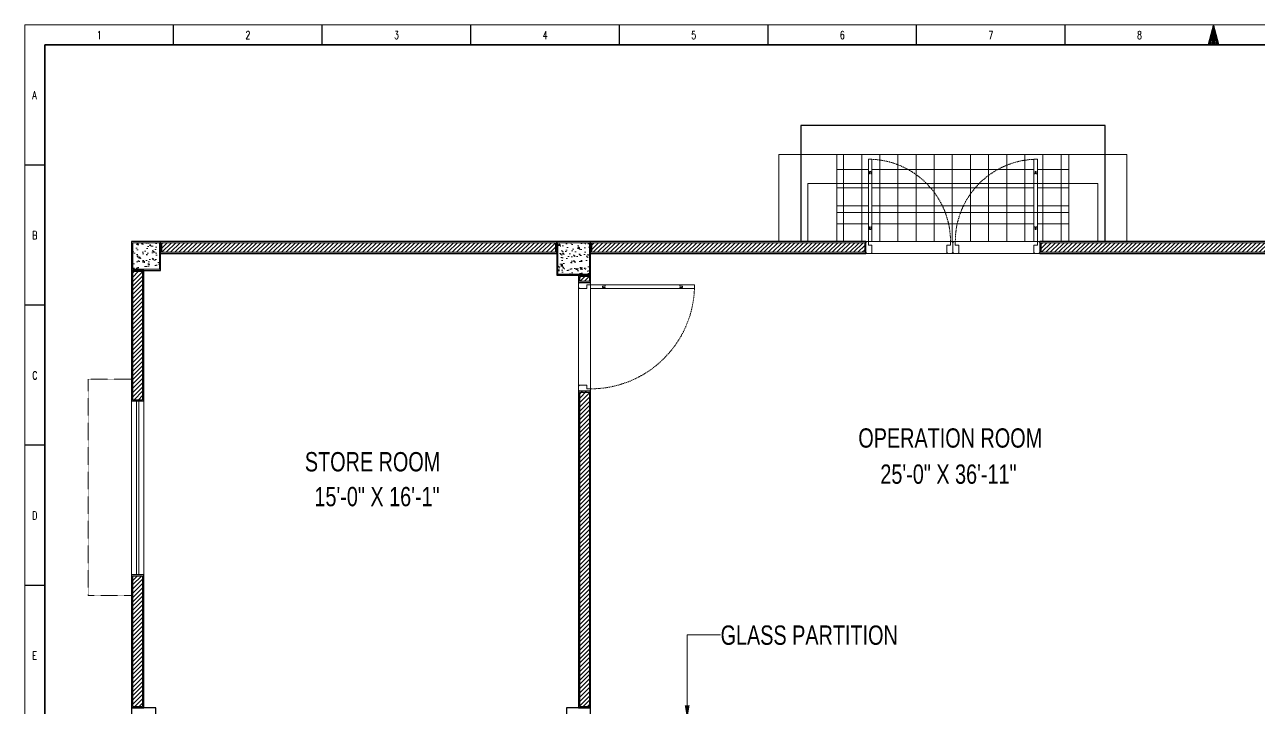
# Model space of a CAD drawing. Header units: inches. Extents: x -1976 to 101187, y -1884 to 17757.
# Drawn here: x 32894 to 45876, y 8605 to 15793 of the extents above; entities that cross this region are included whole.
import ezdxf
from ezdxf.enums import TextEntityAlignment as Align

# ---------------------------------------------------------------- set-up
doc = ezdxf.new("R2010")
doc.units = ezdxf.units.IN
doc.header["$MEASUREMENT"] = 0
doc.linetypes.add('DASH', pattern=[0.35, 0.25, -0.1])
doc.linetypes.add('DASHED', pattern=[0.75, 0.5, -0.25])
doc.layers.get('Defpoints').update_dxf_attribs({"lineweight": 0})
for name, color, linetype in [('COLLUM', 1, 'Continuous'), ('Plant Layout', 7, 'Continuous'), ('wall 05', 252, 'Continuous')]:
    doc.layers.add(name, color=color, linetype=linetype)
for name, color, linetype, lineweight in [('DOOR', 115, 'Continuous', 15), ('Glass', 5, 'Continuous', 9), ('HACTH', 8, 'Continuous', 9), ('MARKER', 171, 'Continuous', 15), ('Plaster Line', 252, 'Continuous', 15), ('railing', 232, 'Continuous', 15), ('Stair', 86, 'Continuous', 18), ('Sunshed', 5, 'Continuous', 15), ('Text', 252, 'Continuous', 15), ('WINDOW', 140, 'Continuous', 9)]:
    doc.layers.add(name, color=color, linetype=linetype, lineweight=lineweight)
doc.styles.add('Swiss721', font='swisscl.ttf')
doc.styles.add('TEG BORDER', font='txt_qlt.shx', dxfattribs={"width": 0.7, "bigfont": 'hztxt.shx'})
pattern_1 = [(90, (-3210710.97, -4347799.54), (-190.5, 3e-14), []), (180, (-3210710.97, -4347799.54), (-3e-14, -190.5), [])]
pattern_2 = [(50, (-10391746.53, -6143963.8), (136.6380648, -11.9542817), [14.2875, -157.1625]), (355, (-10391746.53, -6143963.8), (-26.432129, 143.2926015), [11.43, -125.73]), (100.4514, (-10391735.14, -6143964.79), (110.2060372, 131.3382328), [12.1425062, -133.5675723]), (46.1842, (-10391746.53, -6143925.7), (203.3094198, -31.5313722), [21.43125, -235.74375]), (96.6356, (-10391729.58, -6143928.32), (178.0532454, 185.5694544), [18.21376, -200.3513265]), (351.1842, (-10391746.53, -6143925.7), (178.0531005, 185.5695935), [17.145, -188.595]), (21, (-10391727.48, -6143935.22), (113.7107934, -76.6988987), [14.2875, -157.1625]), (326, (-10391727.48, -6143935.22), (46.3515707, 138.1410836), [11.43, -125.73]), (71.4514, (-10391718, -6143941.61), (160.0624107, 61.4420596), [12.1425062, -133.5675723]), (37.5, (-10391746.526, -6143963.797), (2.31645244, 63.41627915), [0, -124.206, 0, -127.635, 0, -126.20625]), (7.5, (-10391746.526, -6143963.8), (50.1147469, 75.1354311), [0, -72.771, 0, -121.3485, 0, -48.10125]), (327.5, (-10391789.01, -6143963.797), (101.6931741, -4.29670307), [0, -47.625, 0, -148.59, 0, -197.1675]), (317.5, (-10391808.06, -6143963.8), (111.09696526, 19.06999913), [0, -61.9125, 0, -98.679, 0, -140.0175])]
pattern_3 = [(45, (-10391746.526, -6143963.797), (-22.4506403, 22.4506403), [])]

# ---------------------------------------------------------------- blocks, each defined once
blk = doc.blocks.new('A$C4A7E7E9F')
at = {"layer": 'Defpoints'}
for points in [[(0, 5), (0.25, 5), (0.25, 4.75), (0, 4.75)], [(0, 0.25), (0.25, 0.25), (0.25, 0), (0, 0)], [(44.75, 5), (45, 5), (45, 4.75), (44.75, 4.75)], [(44.75, 0.25), (45, 0.25), (45, 0), (44.75, 0)]]:
    blk.add_lwpolyline(points, close=True, dxfattribs=at)
at = {"layer": 'DOOR'}
for points in [[(1.75, 10), (2, 10), (2, 11), (2.5, 11), (2.5, 5), (1, 5), (1, 11), (1.5, 11), (1.5, 10), (1.75, 10), (1.5, 10), (1.5, 11), (1, 11), (1, 42), (1.5, 42), (1.5, 43), (2, 43), (2, 42), (2.5, 42), (2.5, 11), (2.5, 48), (1, 48), (1, 42)], [(1, 5), (1, 3.5), (2.5, 3.5), (2.5, 0.25), (2.25, 0.25), (2.25, 0), (0.25, 0), (0.25, 0.25), (0, 0.25), (0, 4.75), (0.25, 4.75), (0.25, 5), (1, 5)], [(44, 5), (44, 3.5), (42.5, 3.5), (42.5, 0.25), (42.75, 0.25), (42.75, 0), (44.75, 0), (44.75, 0.25), (45, 0.25), (45, 4.75), (44.75, 4.75), (44.75, 5), (44, 5)]]:
    blk.add_lwpolyline(points, dxfattribs=at)
at = {"layer": 'DOOR', "linetype": 'DASHED', "lineweight": 0}
blk.add_arc((0.95, 4.98), 43.05, 0.0251, 87.941, dxfattribs=at)
at = {"layer": 'HACTH', "lineweight": 0, "ltscale": 10}
for p, q in [((1.5, 5), (44, 5)), ((2.25, 0), (42.75, 0))]:
    blk.add_line(p, q, dxfattribs=at)
blk = doc.blocks.new('A$C20C675F6')
at = {"layer": 'Defpoints'}
for points in [[(0.25, 72), (0.25, 71.75), (0, 71.75), (0, 72)], [(5, 72), (5, 71.75), (4.75, 71.75), (4.75, 72)], [(0.25, 36), (0.25, 36.25), (0, 36.25), (0, 36)], [(0.25, 36), (0.25, 35.75), (0, 35.75), (0, 36)], [(5, 36), (5, 36.25), (4.75, 36.25), (4.75, 36)], [(5, 36), (5, 35.75), (4.75, 35.75), (4.75, 36)], [(0.25, 0), (0.25, 0.25), (0, 0.25), (0, 0)], [(5, 0), (5, 0.25), (4.75, 0.25), (4.75, 0)]]:
    blk.add_lwpolyline(points, close=True, dxfattribs=at)
at = {"layer": 'DOOR'}
for points in [[(5, 71), (3.5, 71), (3.5, 69.5), (0.25, 69.5), (0.25, 69.75), (0, 69.75), (0, 71.75), (0.25, 71.75), (0.25, 72), (4.75, 72), (4.75, 71.75), (5, 71.75), (5, 71)], [(10, 70.25), (10, 70), (11, 70), (11, 69.5), (5, 69.5), (5, 71), (11, 71), (11, 70.5), (10, 70.5), (10, 70.25), (10, 70.5), (11, 70.5), (11, 71), (33, 71), (33, 70.5), (34, 70.5), (34, 70), (33, 70), (33, 69.5), (11, 69.5), (39, 69.5), (39, 71), (33, 71)], [(5, 37), (3.5, 37), (3.5, 38.5), (0.25, 38.5), (0.25, 38.25), (0, 38.25), (0, 36.25), (0.25, 36.25), (0.25, 36), (4.75, 36), (4.75, 36.25), (5, 36.25), (5, 37)], [(5, 35), (3.5, 35), (3.5, 33.5), (0.25, 33.5), (0.25, 33.75), (0, 33.75), (0, 35.75), (0.25, 35.75), (0.25, 36), (4.75, 36), (4.75, 35.75), (5, 35.75), (5, 35)], [(5, 1), (3.5, 1), (3.5, 2.5), (0.25, 2.5), (0.25, 2.25), (0, 2.25), (0, 0.25), (0.25, 0.25), (0.25, 0), (4.75, 0), (4.75, 0.25), (5, 0.25), (5, 1)], [(10, 1.75), (10, 2), (11, 2), (11, 2.5), (5, 2.5), (5, 1), (11, 1), (11, 1.5), (10, 1.5), (10, 1.75), (10, 1.5), (11, 1.5), (11, 1), (33, 1), (33, 1.5), (34, 1.5), (34, 2), (33, 2), (33, 2.5), (11, 2.5), (39, 2.5), (39, 1), (33, 1)]]:
    blk.add_lwpolyline(points, dxfattribs=at)
at = {"layer": 'DOOR', "linetype": 'DASHED', "lineweight": 0}
for centre, start, end in [((4.98, 71.06), 270.0403, 357.3754), ((4.98, 0.94), 2.6246, 89.9597)]:
    blk.add_arc(centre, 34.06, start, end, dxfattribs=at)
at = {"layer": 'HACTH', "lineweight": 0, "ltscale": 10}
for p, q in [((0, 2.25), (0, 69.75)), ((5, 1.5), (5, 69.5))]:
    blk.add_line(p, q, dxfattribs=at)
blk = doc.blocks.new('252 BORDER A2')
for p, q in [((37.12, 420), (37.12, 415)), ((74.25, 420), (74.25, 415)), ((111.38, 420), (111.38, 415)), ((148.5, 420), (148.5, 415)), ((185.63, 420), (185.63, 415)), ((222.75, 420), (222.75, 415)), ((259.88, 420), (259.88, 415)), ((297, 420), (297, 415)), ((0, 385), (5, 385)), ((0, 350), (5, 350)), ((0, 315), (5, 315)), ((0, 280), (5, 280))]:
    blk.add_line(p, q)
at = {"linetype": 'Continuous'}
for p, q in [((489, 415), (5, 415)), ((5, 415), (5, 5))]:
    blk.add_line(p, q, dxfattribs=at)
at = {"color": 5, "lineweight": 15}
blk.add_lwpolyline([(0, 420), (594, 420), (594, 0), (0, 0)], close=True, dxfattribs=at)
blk.add_lwpolyline([(297, 420), (295.66, 415), (298.34, 415), (297, 420), (296, 415), (296.33, 415), (297, 420), (296.67, 415), (297.33, 415), (297, 420), (297.67, 415), (298, 415), (297, 420)])
blk.add_lwpolyline([(5, 415), (589, 415), (589, 5), (5, 5)], close=True)
at = {"char_height": 2, "width": 2, "attachment_point": 1, "style": 'TEG BORDER'}
for s, insert in [('1', (18.05, 418.41)), ('2', (55.17, 418.41)), ('3', (92.3, 418.41)), ('4', (129.42, 418.41)), ('5', (166.55, 418.41)), ('6', (203.67, 418.41)), ('7', (240.8, 418.41)), ('8', (277.92, 418.41)), ('A', (1.91, 403.39)), ('B', (1.91, 368.39)), ('C', (1.91, 333.39)), ('D', (1.91, 298.39)), ('E', (1.91, 263.39))]:
    blk.add_mtext(s, dxfattribs=dict(at, insert=insert))

msp = doc.modelspace()

# ---------------------------------------------------------------- hatches: boundary and pattern name
at = {"layer": 'HACTH', "ltscale": 10}
h = msp.add_hatch(dxfattribs=at)
h.set_pattern_fill('ANSI37', color=256, scale=1524, angle=45, style=0)
h.set_pattern_definition(pattern_1)
h.paths.add_polyline_path([(42628.9, 13513.9), (42679.7, 13513.9, -0.4006551), (43505.2, 14377.5), (43543.3, 14377.5), (43543.3, 14225.1), (43543.3, 13666.3), (43543.3, 13513.9), (43562.4, 13513.9), (43568.7, 13513.9), (43873.5, 13513.9), (43873.5, 14428.1), (41435.1, 14428.1), (41435.1, 13513.9), (41739.9, 13513.9), (41746.3, 13513.9), (41765.3, 13513.9), (41765.3, 13666.3), (41765.3, 14225.1), (41765.3, 14377.5), (41803.4, 14377.5, -0.4006551)])
h = msp.add_hatch(dxfattribs=at)
h.set_pattern_fill('ANSI37', color=256, scale=1524, angle=45, style=0)
h.set_pattern_definition(pattern_1)
h.paths.add_polyline_path([(41803.4, 14377.5), (41803.4, 13666.3), (41803.4, 13513.9), (42628.9, 13513.9, 0.4006551)])
h.paths.add_polyline_path([(43505.2, 14225.1), (43505.2, 14377.5, 0.4006551), (42679.7, 13513.9), (43505.2, 13513.9), (43505.2, 13666.3)])
at = {"layer": 'HACTH'}
h = msp.add_hatch(dxfattribs=at)
h.set_pattern_fill('AR-CONC', color=256, scale=19.05, style=0)
h.set_pattern_definition(pattern_2)
h.paths.add_polyline_path([(34310.4, 13501.2), (34031, 13501.2), (34031, 13221.8), (34310.4, 13221.8)])
h = msp.add_hatch(dxfattribs=at)
h.set_pattern_fill('ANSI31', color=256, scale=254, style=0)
h.set_pattern_definition(pattern_3)
h.paths.add_polyline_path([(38476, 13399.6), (38476, 13501.2), (34335.8, 13501.2), (34335.8, 13399.6)])
h = msp.add_hatch(dxfattribs=at)
h.set_pattern_fill('AR-CONC', color=256, scale=19.05, style=0)
h.set_pattern_definition(pattern_2)
h.paths.add_polyline_path([(38831.6, 13501.2), (38501.4, 13501.2), (38501.4, 13171), (38831.6, 13171)])
h = msp.add_hatch(dxfattribs=at)
h.set_pattern_fill('ANSI31', color=256, scale=254, style=0)
h.set_pattern_definition(pattern_3)
h.paths.add_polyline_path([(41727.2, 13399.6), (41727.2, 13501.2), (38857, 13501.2), (38857, 13399.6)])
h = msp.add_hatch(dxfattribs=at)
h.set_pattern_fill('ANSI31', color=256, scale=254, style=0)
h.set_pattern_definition(pattern_3)
h.paths.add_polyline_path([(47086.6, 13399.6), (47086.6, 13501.2), (46833.2, 13501.2), (46833.2, 13399.6)])
h.paths.add_polyline_path([(43581.4, 13501.2), (43581.4, 13399.6), (46452.2, 13399.6), (46452.2, 13501.2)])
h = msp.add_hatch(dxfattribs=at)
h.set_pattern_fill('ANSI31', color=256, scale=254, style=0)
h.set_pattern_definition(pattern_3)
h.paths.add_polyline_path([(34031, 11850.2), (34132.6, 11850.2), (34132.6, 13196.4), (34031, 13196.4)])
h = msp.add_hatch(dxfattribs=at)
h.set_pattern_fill('ANSI31', color=256, scale=254, style=0)
h.set_pattern_definition([(45, (-3540609.34, -4350584.588), (-22.4506403, 22.4506403), [])])
h.paths.add_polyline_path([(38730, 13145.6), (38730, 13094.8), (38831.6, 13094.8), (38831.6, 13145.6)])
h = msp.add_hatch(dxfattribs=at)
h.set_pattern_fill('ANSI31', color=256, scale=254, style=0)
h.set_pattern_definition(pattern_3)
h.paths.add_polyline_path([(38730, 8624.4), (38831.6, 8624.4), (38831.6, 11939.1), (38730, 11939.1)])
h.paths.add_polyline_path([(34285, 8472), (34285, 8370.4), (36596.4, 8370.4), (36596.4, 6643.2), (34920, 6643.2), (34920, 6541.6), (36698, 6541.6), (36698, 8370.4), (38577.6, 8370.4), (38577.6, 8472)])
h.paths.add_polyline_path([(34031, 8624.4), (34132.6, 8624.4), (34132.6, 9996), (34031, 9996)])

# ---------------------------------------------------------------- linework, layer by layer
at = {"layer": 'COLLUM'}
for points in [[(34018.3, 13209.1), (34323.1, 13209.1), (34323.1, 13513.9), (34018.3, 13513.9)], [(38488.7, 13158.3), (38844.3, 13158.3), (38844.3, 13513.9), (38488.7, 13513.9)], [(34018.3, 8103.7), (34272.3, 8103.7), (34272.3, 8611.7), (34018.3, 8611.7)], [(38590.3, 8103.7), (38844.3, 8103.7), (38844.3, 8611.7), (38590.3, 8611.7)]]:
    msp.add_lwpolyline(points, close=True, dxfattribs=at)
at = {"layer": 'Glass', "ltscale": 10}
for points in [[(34069.1, 10008.7), (34069.1, 11837.5)], [(34094.5, 10008.7), (34094.5, 11837.5)]]:
    msp.add_lwpolyline(points, dxfattribs=at)
at = {"layer": 'MARKER'}
for q in [(40211.1, 9379.2), (39860.5, 8484.7)]:
    msp.add_line((39860.5, 9379.2), q, dxfattribs=at)
msp.add_solid([(39885.9, 8637.1), (39835.1, 8637.1), (39860.5, 8484.7)], dxfattribs=at)
at = {"layer": 'Plant Layout', "lineweight": 13}
for p, q in [((41765.3, 13513.9), (42628.9, 13513.9)), ((42679.7, 13513.9), (43543.3, 13513.9)), ((41784.4, 13386.9), (42609.9, 13386.9)), ((42698.8, 13386.9), (43524.3, 13386.9)), ((38717.3, 13037.7), (38717.3, 11983.6)), ((38844.3, 11964.5), (38844.3, 13056.7))]:
    msp.add_line(p, q, dxfattribs=at)
at = {"layer": 'Plaster Line'}
for p, q in [((34132.6, 13196.4), (34031, 13196.4)), ((34031, 13196.4), (34031, 11850.2)), ((34132.6, 11850.2), (34132.6, 13196.4)), ((34031, 11850.2), (34132.6, 11850.2)), ((34132.6, 9996), (34031, 9996)), ((34031, 9996), (34031, 8624.4)), ((34132.6, 8624.4), (34132.6, 9996)), ((34031, 8624.4), (34132.6, 8624.4))]:
    msp.add_line(p, q, dxfattribs=at)
for points in [[(34031, 13221.8), (34310.4, 13221.8), (34310.4, 13501.2), (34031, 13501.2)], [(38476, 13501.2), (34335.8, 13501.2), (34335.8, 13399.6), (38476, 13399.6)], [(38501.4, 13171), (38831.6, 13171), (38831.6, 13501.2), (38501.4, 13501.2)], [(41727.2, 13501.2), (38857, 13501.2), (38857, 13399.6), (41727.2, 13399.6)], [(46452.2, 13501.2), (43581.4, 13501.2), (43581.4, 13399.6), (46452.2, 13399.6)], [(38831.6, 13145.6), (38730, 13145.6), (38730, 13094.8), (38831.6, 13094.8)], [(38831.6, 11926.4), (38730, 11926.4), (38730, 8624.4), (38831.6, 8624.4)]]:
    msp.add_lwpolyline(points, close=True, dxfattribs=at)
at = {"layer": 'railing', "ltscale": 20}
for p, q in [((43873.5, 14428.1), (41435.1, 14428.1)), ((41435.1, 14428.1), (41435.1, 13513.9)), ((43873.5, 13513.9), (43873.5, 14428.1))]:
    msp.add_line(p, q, dxfattribs=at)
at = {"layer": 'Stair', "color": 4, "linetype": 'Continuous', "lineweight": 30, "ltscale": 10}
for p, q in [((44254.5, 14732.9), (41054.1, 14732.9)), ((41054.1, 14732.9), (41054.1, 13513.9)), ((44254.5, 13513.9), (44254.5, 14732.9))]:
    msp.add_line(p, q, dxfattribs=at)
at = {"layer": 'Stair', "linetype": 'Continuous', "ltscale": 10}
for points in [[(40825.5, 13514.2), (40825.5, 14428.6), (44483.1, 14428.6), (44483.1, 13513.9)], [(41130.3, 13514.2), (41130.3, 14123.8), (44178.3, 14123.8), (44178.3, 13513.9)], [(41435.1, 13514.2), (41435.1, 13514.2), (41435.1, 13819), (43873.5, 13819), (43873.5, 13819), (43873.5, 13513.9)]]:
    msp.add_lwpolyline(points, dxfattribs=at)
at = {"layer": 'Sunshed', "linetype": 'DASH'}
msp.add_lwpolyline([(34018.3, 11837.5), (34018.3, 12066.1), (33561.1, 12066.1), (33561.1, 9792.8), (33561.1, 9792.8), (34018.3, 9792.8), (34018.3, 10008.7)], dxfattribs=at)
at = {"layer": 'wall 05'}
for p, q in [((34145.3, 13209.1), (34018.3, 13209.1)), ((34018.3, 13209.1), (34018.3, 11837.5)), ((34145.3, 11837.5), (34145.3, 13209.1)), ((34018.3, 11837.5), (34145.3, 11837.5)), ((34145.3, 10008.7), (34018.3, 10008.7)), ((34018.3, 10008.7), (34018.3, 8611.7)), ((34145.3, 8611.7), (34145.3, 10008.7)), ((34018.3, 8611.7), (34145.3, 8611.7))]:
    msp.add_line(p, q, dxfattribs=at)
for points in [[(38488.7, 13513.9), (34323.1, 13513.9), (34323.1, 13386.9), (38488.7, 13386.9)], [(41739.9, 13513.9), (38844.3, 13513.9), (38844.3, 13386.9), (41739.9, 13386.9)], [(46464.9, 13513.9), (43568.7, 13513.9), (43568.7, 13386.9), (46464.9, 13386.9)], [(38844.3, 13158.3), (38717.3, 13158.3), (38717.3, 13082.1), (38844.3, 13082.1)], [(38844.3, 11939.1), (38717.3, 11939.1), (38717.3, 8611.7), (38844.3, 8611.7)]]:
    msp.add_lwpolyline(points, close=True, dxfattribs=at)
at = {"layer": 'WINDOW', "linetype": 'Continuous', "ltscale": 10}
for points in [[(34018.3, 10008.7), (34018.3, 11837.5)], [(34145.3, 10008.7), (34145.3, 11837.5)]]:
    msp.add_lwpolyline(points, dxfattribs=at)

# ---------------------------------------------------------------- block references
at = {"xscale": 42.087546, "yscale": 42.087546, "zscale": 42.087546}
msp.add_blockref('252 BORDER A2', (32894.2, -1883.7), dxfattribs=at)
at = {"layer": 'DOOR', "lineweight": 0, "xscale": 25.4, "yscale": 25.4, "zscale": 25.4}
for name, p, rotation in [('A$C20C675F6', (43568.7, 13386.9), 90), ('A$C4A7E7E9F', (38717.3, 13082.1), 270)]:
    msp.add_blockref(name, p, dxfattribs=dict(at, rotation=rotation))

# ---------------------------------------------------------------- texts
at = {"layer": 'Text', "style": 'Swiss721'}
for s, p in [('OPERATION ROOM', (42626.2, 11447.6)), ('STORE ROOM', (36552, 11197.9)), ('GLASS PARTITION', (41143.2, 9374.9))]:
    msp.add_text(s, height=203.2, dxfattribs=at).set_placement(p, align=Align.MIDDLE)
at = {"layer": 'Text', "char_height": 203.2, "attachment_point": 5, "style": 'Swiss721'}
for s, insert, width in [('\\A1;25\'-0" X 36\'-11"', (42607.6, 11066.2), 2337.621), ('\\A1;15\'-0" X 16\'-1"', (36598.8, 10830), 2376.982)]:
    msp.add_mtext(s, dxfattribs=dict(at, insert=insert, width=width))

doc.saveas('drawing.dxf')
